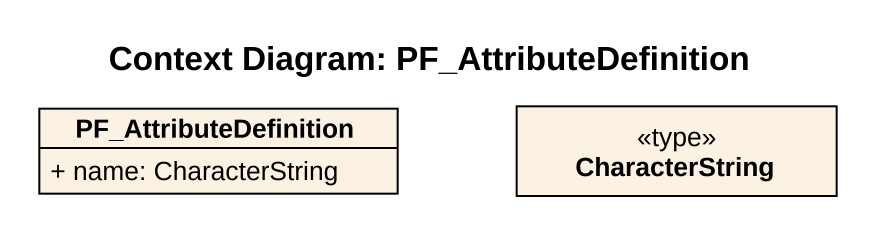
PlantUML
@startuml
title Context Diagram: PF_AttributeDefinition
hide circle
hide empty members
skinparam classAttributeIconSize 0
class PF_AttributeDefinition {
  + name: CharacterString
}
class CharacterString <<type>>
@enduml
